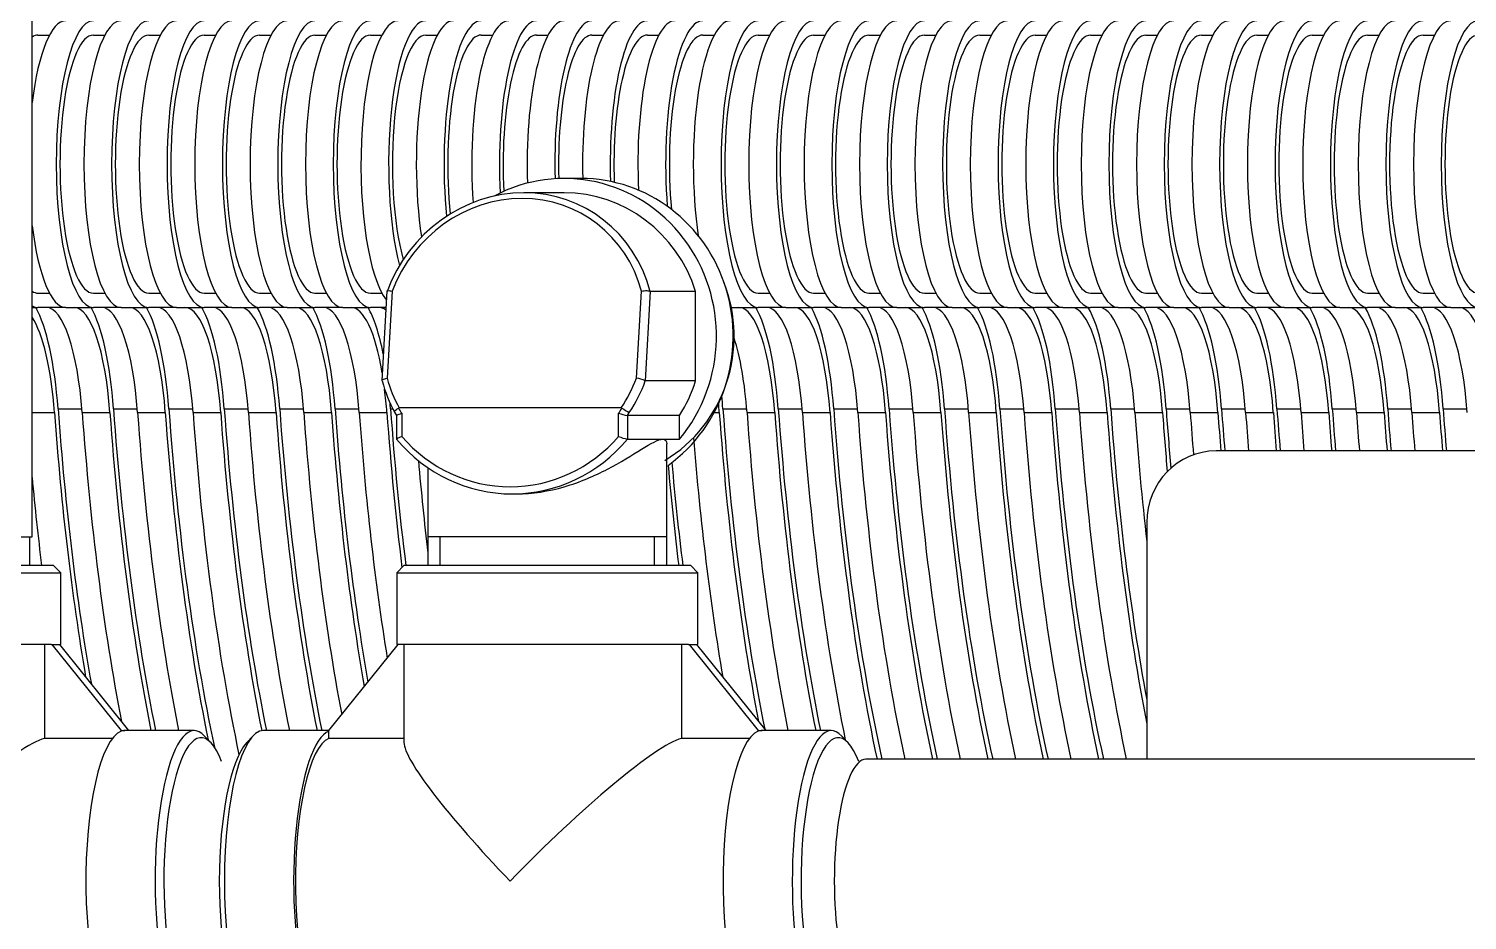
# Model space of a CAD drawing. Header units: millimetres. Extents: x 3795014 to 4300160, y 3869364 to 4016788.
# Drawn here: x 4226354.2 to 4226404.3, y 3922720.2 to 3922751.3 of the extents above; entities that cross this region are included whole.
import ezdxf

# ---------------------------------------------------------------- set-up
doc = ezdxf.new("R2010")
doc.units = ezdxf.units.MM
doc.layers.add('линия перехода', color=7, linetype='Continuous')
doc.layers.add('основная', color=7, linetype='Continuous', lineweight=50)

msp = doc.modelspace()

# ---------------------------------------------------------------- linework, layer by layer
at = {"layer": 'линия перехода', "color": 0, "linetype": 'Continuous', "lineweight": -3}
for p, q in [((4226366.864, 3922742.106), (4226366.692, 3922739.064)), ((4226375.384, 3922739.064), (4226375.557, 3922742.106)), ((4226375.864, 3922742.093), (4226375.687, 3922738.972)), ((4226354.311, 3922737.865), (4226355.091, 3922737.865)), ((4226355.216, 3922737.998), (4226356.047, 3922737.998)), ((4226356.057, 3922737.865), (4226357.023, 3922737.865)), ((4226357.148, 3922737.998), (4226357.979, 3922737.998)), ((4226357.989, 3922737.865), (4226358.955, 3922737.865)), ((4226359.079, 3922737.998), (4226359.91, 3922737.998)), ((4226359.92, 3922737.865), (4226360.886, 3922737.865)), ((4226361.011, 3922737.998), (4226361.842, 3922737.998)), ((4226361.852, 3922737.865), (4226362.818, 3922737.865)), ((4226362.943, 3922737.998), (4226363.774, 3922737.998)), ((4226363.784, 3922737.865), (4226364.75, 3922737.865)), ((4226364.874, 3922737.998), (4226365.705, 3922737.998)), ((4226365.715, 3922737.865), (4226366.681, 3922737.865)), ((4226366.806, 3922737.998), (4226366.888, 3922737.998)), ((4226367.198, 3922737.842), (4226367.198, 3922737.034)), ((4226374.761, 3922737.034), (4226374.761, 3922737.842)), ((4226375.068, 3922737.766), (4226375.068, 3922736.94)), ((4226378.088, 3922737.865), (4226378.271, 3922737.865)), ((4226378.396, 3922737.998), (4226379.227, 3922737.998)), ((4226379.237, 3922737.865), (4226380.203, 3922737.865)), ((4226380.328, 3922737.998), (4226381.159, 3922737.998)), ((4226381.169, 3922737.865), (4226382.135, 3922737.865)), ((4226382.259, 3922737.998), (4226383.09, 3922737.998)), ((4226383.1, 3922737.865), (4226384.066, 3922737.865)), ((4226384.191, 3922737.998), (4226385.022, 3922737.998)), ((4226385.032, 3922737.865), (4226385.998, 3922737.865)), ((4226386.123, 3922737.998), (4226386.954, 3922737.998)), ((4226386.964, 3922737.865), (4226387.93, 3922737.865)), ((4226388.054, 3922737.998), (4226388.885, 3922737.998)), ((4226388.895, 3922737.865), (4226389.861, 3922737.865)), ((4226389.986, 3922737.998), (4226390.817, 3922737.998)), ((4226390.827, 3922737.865), (4226391.793, 3922737.865)), ((4226391.918, 3922737.998), (4226392.749, 3922737.998)), ((4226392.759, 3922737.865), (4226393.725, 3922737.865)), ((4226393.85, 3922737.998), (4226394.68, 3922737.998)), ((4226394.69, 3922737.865), (4226395.656, 3922737.865)), ((4226395.781, 3922737.998), (4226396.612, 3922737.998)), ((4226396.622, 3922737.865), (4226397.588, 3922737.865)), ((4226397.713, 3922737.998), (4226398.544, 3922737.998)), ((4226398.554, 3922737.865), (4226399.52, 3922737.865)), ((4226399.645, 3922737.998), (4226400.475, 3922737.998)), ((4226400.485, 3922737.865), (4226401.451, 3922737.865)), ((4226401.576, 3922737.998), (4226402.407, 3922737.998)), ((4226402.417, 3922737.865), (4226403.383, 3922737.865)), ((4226403.508, 3922737.998), (4226404.339, 3922737.998))]:
    msp.add_line(p, q, dxfattribs=at)
for centre, major_axis, ratio, start_param, end_param in [((4226371.124, 3922740.585), (-2.435, -4.169), 0.93488, 2.396479, 4.886306), ((4226371.124, 3922740.585), (-2.435, -4.169), 0.93488, 5.538072, 5.779733), ((4226371.124, 3922740.585), (-2.435, -4.169), 0.93488, 1.503052, 1.744713), ((4226371.188, 3922740.531), (2.506, 4.414), 0.937175, 4.640471, 4.883878), ((4226370.98, 3922740.531), (0, -4.75), 0.965835, 5.26853, 5.314193), ((4226370.98, 3922740.531), (0, -4.75), 0.965835, 0.968993, 1.014656), ((4226371.044, 3922740.531), (0, -5), 0.965835, 0.984689, 1.009829), ((4226370.98, 3922740.531), (0, 5.25), 0.965835, 2.299843, 3.983342)]:
    msp.add_ellipse(centre, major_axis=major_axis, ratio=ratio, start_param=start_param, end_param=end_param, dxfattribs=at)
at = {"layer": 'основная', "color": 0, "linetype": 'Continuous', "lineweight": -3}
for p, q in [((4226354.311, 3922733.531), (4226354.311, 3922809.531)), ((4226354.515, 3922751.031), (4226354.916, 3922751.031)), ((4226356.447, 3922751.031), (4226356.848, 3922751.031)), ((4226358.378, 3922751.031), (4226358.779, 3922751.031)), ((4226360.31, 3922751.031), (4226360.711, 3922751.031)), ((4226362.242, 3922751.031), (4226362.643, 3922751.031)), ((4226364.173, 3922751.031), (4226364.574, 3922751.031)), ((4226366.105, 3922751.031), (4226366.506, 3922751.031)), ((4226368.037, 3922751.031), (4226368.438, 3922751.031)), ((4226369.968, 3922751.031), (4226370.369, 3922751.031)), ((4226371.9, 3922751.031), (4226372.301, 3922751.031)), ((4226373.832, 3922751.031), (4226374.233, 3922751.031)), ((4226375.763, 3922751.031), (4226376.164, 3922751.031)), ((4226377.695, 3922751.031), (4226378.096, 3922751.031)), ((4226379.627, 3922751.031), (4226380.028, 3922751.031)), ((4226381.558, 3922751.031), (4226381.959, 3922751.031)), ((4226383.49, 3922751.031), (4226383.891, 3922751.031)), ((4226385.422, 3922751.031), (4226385.823, 3922751.031)), ((4226387.353, 3922751.031), (4226387.754, 3922751.031)), ((4226389.285, 3922751.031), (4226389.686, 3922751.031)), ((4226391.217, 3922751.031), (4226391.618, 3922751.031)), ((4226393.148, 3922751.031), (4226393.549, 3922751.031)), ((4226395.08, 3922751.031), (4226395.481, 3922751.031)), ((4226397.012, 3922751.031), (4226397.413, 3922751.031)), ((4226398.943, 3922751.031), (4226399.345, 3922751.031)), ((4226400.875, 3922751.031), (4226401.276, 3922751.031)), ((4226402.807, 3922751.031), (4226403.208, 3922751.031)), ((4226373.442, 3922746.031), (4226372.859, 3922746.031)), ((4226372.859, 3922745.531), (4226371.457, 3922745.531)), ((4226366.68, 3922742.103), (4226366.504, 3922738.988)), ((4226375.859, 3922742.094), (4226375.864, 3922742.093)), ((4226377.446, 3922742.093), (4226375.864, 3922742.093)), ((4226377.446, 3922738.97), (4226377.446, 3922742.093)), ((4226354.515, 3922742.031), (4226354.916, 3922742.031)), ((4226356.447, 3922742.031), (4226356.848, 3922742.031)), ((4226358.378, 3922742.031), (4226358.779, 3922742.031)), ((4226360.31, 3922742.031), (4226360.711, 3922742.031)), ((4226362.242, 3922742.031), (4226362.643, 3922742.031)), ((4226364.173, 3922742.031), (4226364.574, 3922742.031)), ((4226366.105, 3922742.031), (4226366.506, 3922742.031)), ((4226379.627, 3922742.031), (4226380.028, 3922742.031)), ((4226381.558, 3922742.031), (4226381.959, 3922742.031)), ((4226383.49, 3922742.031), (4226383.891, 3922742.031)), ((4226385.422, 3922742.031), (4226385.823, 3922742.031)), ((4226387.353, 3922742.031), (4226387.754, 3922742.031)), ((4226389.285, 3922742.031), (4226389.686, 3922742.031)), ((4226391.217, 3922742.031), (4226391.618, 3922742.031)), ((4226393.148, 3922742.031), (4226393.549, 3922742.031)), ((4226395.08, 3922742.031), (4226395.481, 3922742.031)), ((4226397.012, 3922742.031), (4226397.413, 3922742.031)), ((4226398.943, 3922742.031), (4226399.345, 3922742.031)), ((4226400.875, 3922742.031), (4226401.276, 3922742.031)), ((4226402.807, 3922742.031), (4226403.208, 3922742.031)), ((4226354.311, 3922741.531), (4226354.515, 3922741.531)), ((4226355.481, 3922741.531), (4226354.515, 3922741.531)), ((4226355.481, 3922741.531), (4226356.447, 3922741.531)), ((4226357.413, 3922741.531), (4226356.447, 3922741.531)), ((4226357.413, 3922741.531), (4226358.378, 3922741.531)), ((4226359.344, 3922741.531), (4226358.378, 3922741.531)), ((4226359.344, 3922741.531), (4226360.31, 3922741.531)), ((4226361.276, 3922741.531), (4226360.31, 3922741.531)), ((4226361.276, 3922741.531), (4226362.242, 3922741.531)), ((4226363.208, 3922741.531), (4226362.242, 3922741.531)), ((4226363.208, 3922741.531), (4226364.173, 3922741.531)), ((4226365.139, 3922741.531), (4226364.173, 3922741.531)), ((4226365.139, 3922741.531), (4226366.105, 3922741.531)), ((4226366.648, 3922741.531), (4226366.105, 3922741.531)), ((4226378.692, 3922741.531), (4226379.627, 3922741.531)), ((4226380.593, 3922741.531), (4226379.627, 3922741.531)), ((4226380.593, 3922741.531), (4226381.558, 3922741.531)), ((4226382.524, 3922741.531), (4226381.558, 3922741.531)), ((4226382.524, 3922741.531), (4226383.49, 3922741.531)), ((4226384.456, 3922741.531), (4226383.49, 3922741.531)), ((4226384.456, 3922741.531), (4226385.422, 3922741.531)), ((4226386.388, 3922741.531), (4226385.422, 3922741.531)), ((4226386.388, 3922741.531), (4226387.353, 3922741.531)), ((4226388.319, 3922741.531), (4226387.353, 3922741.531)), ((4226388.319, 3922741.531), (4226389.285, 3922741.531)), ((4226390.251, 3922741.531), (4226389.285, 3922741.531)), ((4226390.251, 3922741.531), (4226391.217, 3922741.531)), ((4226392.183, 3922741.531), (4226391.217, 3922741.531)), ((4226392.183, 3922741.531), (4226393.148, 3922741.531)), ((4226394.114, 3922741.531), (4226393.148, 3922741.531)), ((4226394.114, 3922741.531), (4226395.08, 3922741.531)), ((4226396.046, 3922741.531), (4226395.08, 3922741.531)), ((4226396.046, 3922741.531), (4226397.012, 3922741.531)), ((4226397.978, 3922741.531), (4226397.012, 3922741.531)), ((4226397.978, 3922741.531), (4226398.943, 3922741.531)), ((4226399.909, 3922741.531), (4226398.943, 3922741.531)), ((4226399.909, 3922741.531), (4226400.875, 3922741.531)), ((4226401.841, 3922741.531), (4226400.875, 3922741.531)), ((4226401.841, 3922741.531), (4226402.807, 3922741.531)), ((4226403.773, 3922741.531), (4226402.807, 3922741.531)), ((4226403.773, 3922741.531), (4226404.738, 3922741.531)), ((4226366.516, 3922738.97), (4226366.512, 3922738.972)), ((4226375.687, 3922738.972), (4226375.691, 3922738.97)), ((4226377.446, 3922738.97), (4226375.691, 3922738.97)), ((4226366.944, 3922737.879), (4226367.014, 3922737.768)), ((4226367.013, 3922737.769), (4226367.013, 3922736.944)), ((4226374.848, 3922738.031), (4226367.111, 3922738.031)), ((4226376.882, 3922737.766), (4226375.068, 3922737.766)), ((4226376.882, 3922736.94), (4226376.882, 3922737.766)), ((4226375.068, 3922736.94), (4226376.299, 3922736.94)), ((4226376.299, 3922736.94), (4226376.882, 3922736.94)), ((4226376.441, 3922733.531), (4226376.441, 3922736.774)), ((4226405.249, 3922736.531), (4226395.591, 3922736.531)), ((4226368.11, 3922735.947), (4226368.11, 3922733.531)), ((4226371.044, 3922735.031), (4226371.199, 3922735.031)), ((4226393.176, 3922734.031), (4226393.176, 3922725.781)), ((4226345.811, 3922733.531), (4226354.311, 3922733.531)), ((4226354.227, 3922732.531), (4226354.227, 3922733.531)), ((4226368.11, 3922733.531), (4226368.11, 3922732.531)), ((4226376.441, 3922733.531), (4226368.11, 3922733.531)), ((4226368.538, 3922732.531), (4226368.538, 3922733.531)), ((4226376.013, 3922732.531), (4226376.013, 3922733.531)), ((4226376.441, 3922732.531), (4226376.441, 3922733.531)), ((4226344.811, 3922732.281), (4226355.311, 3922732.281)), ((4226355.061, 3922732.531), (4226345.061, 3922732.531)), ((4226355.311, 3922732.281), (4226355.061, 3922732.531)), ((4226355.311, 3922729.781), (4226355.311, 3922732.281)), ((4226367.275, 3922732.531), (4226367.025, 3922732.281)), ((4226367.025, 3922732.281), (4226377.525, 3922732.281)), ((4226367.025, 3922732.281), (4226367.025, 3922729.781)), ((4226377.275, 3922732.531), (4226367.275, 3922732.531)), ((4226377.525, 3922732.281), (4226377.275, 3922732.531)), ((4226377.525, 3922729.781), (4226377.525, 3922732.281)), ((4226354.979, 3922729.781), (4226344.811, 3922729.781)), ((4226354.737, 3922729.781), (4226354.737, 3922726.506)), ((4226354.979, 3922729.781), (4226355.002, 3922729.781)), ((4226355.002, 3922729.781), (4226355.132, 3922729.781)), ((4226355.002, 3922729.781), (4226357.417, 3922726.781)), ((4226355.132, 3922729.781), (4226355.261, 3922729.781)), ((4226355.261, 3922729.781), (4226355.311, 3922729.781)), ((4226355.261, 3922729.781), (4226357.676, 3922726.781)), ((4226364.661, 3922726.781), (4226367.075, 3922729.781)), ((4226377.193, 3922729.781), (4226367.025, 3922729.781)), ((4226367.275, 3922729.781), (4226367.275, 3922726.361)), ((4226376.951, 3922729.781), (4226376.951, 3922726.506)), ((4226377.193, 3922729.781), (4226377.216, 3922729.781)), ((4226377.216, 3922729.781), (4226377.346, 3922729.781)), ((4226377.216, 3922729.781), (4226379.631, 3922726.781)), ((4226377.346, 3922729.781), (4226377.476, 3922729.781)), ((4226377.476, 3922729.781), (4226377.525, 3922729.781)), ((4226377.476, 3922729.781), (4226379.89, 3922726.781)), ((4226357.417, 3922726.781), (4226357.546, 3922726.781)), ((4226357.417, 3922726.781), (4226357.417, 3922726.758)), ((4226359.961, 3922726.781), (4226357.546, 3922726.781)), ((4226360.55, 3922726.348), (4226360.326, 3922726.589)), ((4226362.011, 3922726.589), (4226361.786, 3922726.348)), ((4226364.661, 3922726.781), (4226362.376, 3922726.781)), ((4226364.661, 3922726.758), (4226364.661, 3922726.781)), ((4226364.661, 3922726.506), (4226364.661, 3922726.758)), ((4226379.631, 3922726.781), (4226379.761, 3922726.781)), ((4226379.631, 3922726.781), (4226379.631, 3922726.758)), ((4226382.175, 3922726.781), (4226379.761, 3922726.781)), ((4226382.764, 3922726.348), (4226382.54, 3922726.589)), ((4226357.112, 3922726.506), (4226354.737, 3922726.506)), ((4226367.275, 3922726.506), (4226364.661, 3922726.506)), ((4226379.326, 3922726.506), (4226376.951, 3922726.506)), ((4226468.376, 3922725.781), (4226383.383, 3922725.781))]:
    msp.add_line(p, q, dxfattribs=at)
for centre, radius, start, end in [((4226375.278, 3922738.173), 0.897, 62.8999, 83.2047), ((4226367.11, 3922737.982), 0.0494, 88.223, 122.2208), ((4226375.338, 3922739.501), 1.756, 250.8187, 261.133), ((4226374.849, 3922737.98), 0.051, 58.3374, 91.2189), ((4226376.252, 3922740.055), 2.454, 235.8793, 242.8708), ((4226375.352, 3922738.411), 1.498, 246.776, 259.0536)]:
    msp.add_arc(centre, radius, start, end, dxfattribs=at)
for centre, major_axis, ratio, start_param, end_param in [((4226355.481, 3922746.531), (0, -5), 0.259156, 3.141593, 4.26756), ((4226356.447, 3922746.531), (0, -5), 0.259156, 3.141593, 6.283185), ((4226357.413, 3922746.531), (0, -5), 0.259156, 3.141593, 6.283185), ((4226358.378, 3922746.531), (0, -5), 0.259156, 3.141593, 6.283185), ((4226359.344, 3922746.531), (0, -5), 0.259156, 3.141593, 6.283185), ((4226360.31, 3922746.531), (0, -5), 0.259156, 3.141593, 6.283185), ((4226361.276, 3922746.531), (0, -5), 0.259156, 3.141593, 6.283185), ((4226362.242, 3922746.531), (0, -5), 0.259156, 3.141593, 6.283185), ((4226363.208, 3922746.531), (0, -5), 0.259156, 3.141593, 6.283185), ((4226364.173, 3922746.531), (0, -5), 0.259156, 3.141593, 6.283185), ((4226365.139, 3922746.531), (0, -5), 0.259156, 3.141593, 6.283185), ((4226366.105, 3922746.531), (0, -5), 0.259156, 3.141593, 6.283185), ((4226367.071, 3922746.531), (0, -5), 0.259156, 3.141593, 5.962278), ((4226368.037, 3922746.531), (0, -5), 0.259156, 3.141593, 5.497164), ((4226369.003, 3922746.531), (0, -5), 0.259156, 3.141593, 5.245538), ((4226369.968, 3922746.531), (0, -5), 0.259156, 3.141593, 5.085128), ((4226370.934, 3922746.531), (0, -5), 0.259156, 3.141593, 4.983897), ((4226371.9, 3922746.531), (0, -5), 0.259156, 3.141593, 4.915172), ((4226372.866, 3922746.531), (0, -5), 0.259156, 3.141593, 4.845035), ((4226373.832, 3922746.531), (0, -5), 0.259156, 3.141593, 4.814512), ((4226374.798, 3922746.531), (0, -5), 0.259156, 3.141593, 4.812644), ((4226375.763, 3922746.531), (0, -5), 0.259156, 3.141593, 4.833791), ((4226376.729, 3922746.531), (0, -5), 0.259156, 3.141593, 4.895494), ((4226377.695, 3922746.531), (0, -5), 0.259156, 3.141593, 5.011174), ((4226378.661, 3922746.531), (0, -5), 0.259156, 3.141593, 5.235789), ((4226379.627, 3922746.531), (0, -5), 0.259156, 3.141593, 6.283185), ((4226380.593, 3922746.531), (0, -5), 0.259156, 3.141593, 6.283185), ((4226381.558, 3922746.531), (0, -5), 0.259156, 3.141593, 6.283185), ((4226382.524, 3922746.531), (0, -5), 0.259156, 3.141593, 6.283185), ((4226383.49, 3922746.531), (0, -5), 0.259156, 3.141593, 6.283185), ((4226384.456, 3922746.531), (0, -5), 0.259156, 3.141593, 6.283185), ((4226385.422, 3922746.531), (0, -5), 0.259156, 3.141593, 6.283185), ((4226386.388, 3922746.531), (0, -5), 0.259156, 3.141593, 6.283185), ((4226387.353, 3922746.531), (0, -5), 0.259156, 3.141593, 6.283185), ((4226388.319, 3922746.531), (0, -5), 0.259156, 3.141593, 6.283185), ((4226389.285, 3922746.531), (0, -5), 0.259156, 3.141593, 6.283185), ((4226390.251, 3922746.531), (0, -5), 0.259156, 3.141593, 6.283185), ((4226391.217, 3922746.531), (0, -5), 0.259156, 3.141593, 6.283185), ((4226392.183, 3922746.531), (0, -5), 0.259156, 3.141593, 6.283185), ((4226393.148, 3922746.531), (0, -5), 0.259156, 3.141593, 6.283185), ((4226394.114, 3922746.531), (0, -5), 0.259156, 3.141593, 6.283185), ((4226395.08, 3922746.531), (0, -5), 0.259156, 3.141593, 6.283185), ((4226396.046, 3922746.531), (0, -5), 0.259156, 3.141593, 6.283185), ((4226397.012, 3922746.531), (0, -5), 0.259156, 3.141593, 6.283185), ((4226397.978, 3922746.531), (0, -5), 0.259156, 3.141593, 6.283185), ((4226398.943, 3922746.531), (0, -5), 0.259156, 3.141593, 6.283185), ((4226399.909, 3922746.531), (0, -5), 0.259156, 3.141593, 6.283185), ((4226400.875, 3922746.531), (0, -5), 0.259156, 3.141593, 6.283185), ((4226401.841, 3922746.531), (0, -5), 0.259156, 3.141593, 6.283185), ((4226402.807, 3922746.531), (0, -5), 0.259156, 3.141593, 6.283185), ((4226403.773, 3922746.531), (0, -5), 0.259156, 3.141593, 6.283185), ((4226404.738, 3922746.531), (0, -5), 0.259156, 3.141593, 6.283185), ((4226354.515, 3922746.531), (0, 4.5), 0.259156, 0, 0.175697), ((4226356.447, 3922746.531), (0, 4.5), 0.259156, 0, 3.141593), ((4226358.378, 3922746.531), (0, 4.5), 0.259156, 0, 3.141593), ((4226360.31, 3922746.531), (0, 4.5), 0.259156, 0, 3.141593), ((4226362.242, 3922746.531), (0, 4.5), 0.259156, 0, 3.141593), ((4226364.173, 3922746.531), (0, 4.5), 0.259156, 0, 3.141593), ((4226366.105, 3922746.531), (0, 4.5), 0.259156, 0, 3.141593), ((4226368.037, 3922746.531), (0, 4.5), 0.259156, 0, 2.402523), ((4226369.968, 3922746.531), (0, 4.5), 0.259156, 0, 1.967244), ((4226371.9, 3922746.531), (0, 4.5), 0.259156, 0, 1.782906), ((4226373.832, 3922746.531), (0, 4.5), 0.259156, 0, 1.682889), ((4226375.763, 3922746.531), (0, 4.5), 0.259156, 0, 1.71225), ((4226377.695, 3922746.531), (0, 4.5), 0.259156, 0, 1.92959), ((4226379.627, 3922746.531), (0, 4.5), 0.259156, 0, 3.141593), ((4226381.558, 3922746.531), (0, 4.5), 0.259156, 0, 3.141593), ((4226383.49, 3922746.531), (0, 4.5), 0.259156, 0, 3.141593), ((4226385.422, 3922746.531), (0, 4.5), 0.259156, 0, 3.141593), ((4226387.353, 3922746.531), (0, 4.5), 0.259156, 0, 3.141593), ((4226389.285, 3922746.531), (0, 4.5), 0.259156, 0, 3.141593), ((4226391.217, 3922746.531), (0, 4.5), 0.259156, 0, 3.141593), ((4226393.148, 3922746.531), (0, 4.5), 0.259156, 0, 3.141593), ((4226395.08, 3922746.531), (0, 4.5), 0.259156, 0, 3.141593), ((4226397.012, 3922746.531), (0, 4.5), 0.259156, 0, 3.141593), ((4226398.943, 3922746.531), (0, 4.5), 0.259156, 0, 3.141593), ((4226400.875, 3922746.531), (0, 4.5), 0.259156, 0, 3.141593), ((4226402.807, 3922746.531), (0, 4.5), 0.259156, 0, 3.141593), ((4226404.738, 3922746.531), (0, 4.5), 0.259156, 0, 3.141593), ((4226372.859, 3922740.531), (0, -5.5), 0.965835, 0.859266, 3.619525), ((4226373.442, 3922740.531), (0, -5.5), 0.965835, 0.610482, 3.141593), ((4226371.188, 3922740.531), (-2.506, -4.414), 0.937175, 2.377763, 4.88352), ((4226372.859, 3922740.531), (0, -5), 0.965835, 1.888357, 3.141593), ((4226355.481, 3922746.531), (0, -5), 0.259156, 5.157218, 6.283185), ((4226354.515, 3922746.531), (0, 4.5), 0.259156, 2.965896, 3.141593), ((4226373.96, 3922740.531), (0, -5), 0.965835, 0.522168, 1.957126), ((4226354.515, 3922746.531), (0, -5), 0.259156, 6.125214, 6.283185), ((4226353.842, 3922736.531), (0, -5), 0.259156, 1.840729, 2.771352), ((4226353.842, 3922736.531), (0, 5.5), 0.259156, 4.982322, 5.853486), ((4226354.808, 3922736.531), (0, -5), 0.259156, 1.840729, 3.141593), ((4226355.774, 3922736.531), (0, -5), 0.259156, 1.840729, 3.141593), ((4226355.774, 3922736.531), (0, 5.5), 0.259156, 4.982322, 5.853486), ((4226356.74, 3922736.531), (0, -5), 0.259156, 1.840729, 3.141593), ((4226357.706, 3922736.531), (0, -5), 0.259156, 1.840729, 3.141593), ((4226357.706, 3922736.531), (0, 5.5), 0.259156, 4.982322, 5.853486), ((4226358.672, 3922736.531), (0, -5), 0.259156, 1.840729, 3.141593), ((4226359.637, 3922736.531), (0, -5), 0.259156, 1.840729, 3.141593), ((4226359.637, 3922736.531), (0, 5.5), 0.259156, 4.982322, 5.853486), ((4226360.603, 3922736.531), (0, -5), 0.259156, 1.840729, 3.141593), ((4226361.569, 3922736.531), (0, -5), 0.259156, 1.840729, 3.141593), ((4226361.569, 3922736.531), (0, 5.5), 0.259156, 4.982322, 5.853486), ((4226362.535, 3922736.531), (0, -5), 0.259156, 1.840729, 3.141593), ((4226363.501, 3922736.531), (0, -5), 0.259156, 1.840729, 3.141593), ((4226363.501, 3922736.531), (0, 5.5), 0.259156, 4.982322, 5.853486), ((4226364.467, 3922736.531), (0, -5), 0.259156, 1.840729, 3.141593), ((4226365.432, 3922736.531), (0, -5), 0.259156, 2.147238, 3.141593), ((4226365.432, 3922736.531), (0, 5.5), 0.259156, -0.908161, -0.4297), ((4226366.398, 3922736.531), (0, -5), 0.259156, 2.951823, 3.141593), ((4226378.954, 3922736.531), (0, -5), 0.259156, 1.840729, 3.141593), ((4226378.954, 3922736.531), (0, 5.5), 0.259156, 4.982322, 5.853486), ((4226379.92, 3922736.531), (0, -5), 0.259156, 1.840729, 3.141593), ((4226380.886, 3922736.531), (0, -5), 0.259156, 1.840729, 3.141593), ((4226380.886, 3922736.531), (0, 5.5), 0.259156, 4.982322, 5.853486), ((4226381.852, 3922736.531), (0, -5), 0.259156, 1.840729, 3.141593), ((4226382.817, 3922736.531), (0, -5), 0.259156, 1.840729, 3.141593), ((4226382.817, 3922736.531), (0, 5.5), 0.259156, 4.982322, 5.853486), ((4226383.783, 3922736.531), (0, -5), 0.259156, 1.840729, 3.141593), ((4226384.749, 3922736.531), (0, -5), 0.259156, 1.840729, 3.141593), ((4226384.749, 3922736.531), (0, 5.5), 0.259156, 4.982322, 5.853486), ((4226385.715, 3922736.531), (0, -5), 0.259156, 1.840729, 3.141593), ((4226386.681, 3922736.531), (0, -5), 0.259156, 1.840729, 3.141593), ((4226386.681, 3922736.531), (0, 5.5), 0.259156, 4.982322, 5.853486), ((4226387.647, 3922736.531), (0, -5), 0.259156, 1.840729, 3.141593), ((4226388.612, 3922736.531), (0, -5), 0.259156, 1.840729, 3.141593), ((4226388.612, 3922736.531), (0, 5.5), 0.259156, 4.982322, 5.853486), ((4226389.578, 3922736.531), (0, -5), 0.259156, 1.840729, 3.141593), ((4226390.544, 3922736.531), (0, -5), 0.259156, 1.840729, 3.141593), ((4226390.544, 3922736.531), (0, 5.5), 0.259156, 4.982322, 5.853486), ((4226391.51, 3922736.531), (0, -5), 0.259156, 1.840729, 3.141593), ((4226392.476, 3922736.531), (0, -5), 0.259156, 1.840729, 3.141593), ((4226392.476, 3922736.531), (0, 5.5), 0.259156, 4.982322, 5.853486), ((4226393.442, 3922736.531), (0, -5), 0.259156, 1.840729, 3.141593), ((4226394.407, 3922736.531), (0, -5), 0.259156, 1.840729, 3.141593), ((4226394.407, 3922736.531), (0, 5.5), 0.259156, 4.982322, 5.853486), ((4226395.373, 3922736.531), (0, -5), 0.259156, 1.840729, 3.141593), ((4226396.339, 3922736.531), (0, -5), 0.259156, 1.840729, 3.141593), ((4226396.339, 3922736.531), (0, 5.5), 0.259156, 4.982322, 5.853486), ((4226397.305, 3922736.531), (0, -5), 0.259156, 1.840729, 3.141593), ((4226398.271, 3922736.531), (0, -5), 0.259156, 1.840729, 3.141593), ((4226398.271, 3922736.531), (0, 5.5), 0.259156, 4.982322, 5.853486), ((4226399.237, 3922736.531), (0, -5), 0.259156, 1.840729, 3.141593), ((4226400.202, 3922736.531), (0, -5), 0.259156, 1.840729, 3.141593), ((4226400.202, 3922736.531), (0, 5.5), 0.259156, 4.982322, 5.853486), ((4226401.168, 3922736.531), (0, -5), 0.259156, 1.840729, 3.141593), ((4226402.134, 3922736.531), (0, -5), 0.259156, 1.840729, 3.141593), ((4226402.134, 3922736.531), (0, 5.5), 0.259156, 4.982322, 5.853486), ((4226403.1, 3922736.531), (0, -5), 0.259156, 1.840729, 3.141593), ((4226404.066, 3922736.531), (0, -5), 0.259156, 1.840729, 3.141593), ((4226377.988, 3922736.531), (0, -5), 0.259156, 1.840729, 2.475743), ((4226371.188, 3922740.531), (-2.506, -4.414), 0.937175, 5.518998, 5.762405), ((4226365.432, 3922736.531), (0, -5), 0.259156, -4.442456, -4.268578), ((4226372.859, 3922740.531), (0, -5), 0.965835, 0.984689, 1.253236), ((4226365.432, 3922736.531), (0, 5.5), 0.259156, -1.300864, -1.262807), ((4226377.022, 3922736.531), (0, -5), 0.259156, -4.442456, -4.367928), ((4226377.022, 3922736.531), (0, 5.5), 0.259156, -1.300864, -1.211789), ((4226363.209, 3922746.531), (0, -32.5), 0.259156, -1.300864, -0.987987), ((4226363.209, 3922746.531), (0, -32), 0.259156, -1.300864, -0.968282), ((4226364.175, 3922746.531), (0, -32.5), 0.259156, -1.300864, -0.9297), ((4226365.14, 3922746.531), (0, -32.5), 0.259156, -1.300864, -0.917645), ((4226365.14, 3922746.531), (0, -32), 0.259156, -1.300864, -0.905633), ((4226366.106, 3922746.531), (0, -32.5), 0.259156, -1.300864, -0.917645), ((4226367.072, 3922746.531), (0, -32.5), 0.259156, -1.300864, -0.90504), ((4226367.072, 3922746.531), (0, -32), 0.259156, -1.300864, -0.882174), ((4226368.038, 3922746.531), (0, -32.5), 0.259156, -1.300864, -0.884553), ((4226369.004, 3922746.531), (0, -32.5), 0.259156, -1.300864, -0.917448), ((4226369.004, 3922746.531), (0, -32), 0.259156, -1.300864, -0.905633), ((4226369.97, 3922746.531), (0, -32.5), 0.259156, -1.300864, -0.917645), ((4226370.935, 3922746.531), (0, -32.5), 0.259156, -1.300864, -0.917645), ((4226370.935, 3922746.531), (0, -32), 0.259156, -1.300864, -0.905633), ((4226371.901, 3922746.531), (0, -32.5), 0.259156, -1.300864, -0.938874), ((4226372.867, 3922746.531), (0, -32.5), 0.259156, -1.300864, -0.975688), ((4226372.867, 3922746.531), (0, -32), 0.259156, -1.300864, -0.971131), ((4226373.833, 3922746.531), (0, -32.5), 0.259156, -1.300864, -1.012111), ((4226374.799, 3922746.531), (0, -32.5), 0.259156, -1.300864, -1.123094), ((4226374.799, 3922746.531), (0, -32), 0.259156, -1.300864, -1.11798), ((4226386.389, 3922746.531), (0, -32.5), 0.259156, -1.300864, -0.9297), ((4226386.389, 3922746.531), (0, -32), 0.259156, -1.300864, -0.907377), ((4226387.355, 3922746.531), (0, -32.5), 0.259156, -1.300864, -0.917645), ((4226388.321, 3922746.531), (0, -32.5), 0.259156, -1.300864, -0.917645), ((4226388.321, 3922746.531), (0, -32), 0.259156, -1.300864, -0.905633), ((4226389.286, 3922746.531), (0, -32.5), 0.259156, -1.300864, -0.90504), ((4226390.252, 3922746.531), (0, -32.5), 0.259156, -1.300864, -0.878299), ((4226390.252, 3922746.531), (0, -32), 0.259156, -1.300864, -0.865266), ((4226391.218, 3922746.531), (0, -32.5), 0.259156, -1.300864, -0.878299), ((4226392.184, 3922746.531), (0, -32.5), 0.259156, -1.300864, -0.878299), ((4226392.184, 3922746.531), (0, -32), 0.259156, -1.300864, -0.865266), ((4226393.15, 3922746.531), (0, -32.5), 0.259156, -1.300864, -0.878299), ((4226394.116, 3922746.531), (0, -32.5), 0.259156, -1.300864, -0.878299), ((4226394.116, 3922746.531), (0, -32), 0.259156, -1.300864, -0.865266), ((4226395.081, 3922746.531), (0, -32.5), 0.259156, -1.300864, -0.878299), ((4226396.047, 3922746.531), (0, -32.5), 0.259156, -1.300864, -0.878299), ((4226396.047, 3922746.531), (0, -32), 0.259156, -1.300864, -0.865266), ((4226397.013, 3922746.531), (0, -32.5), 0.259156, -1.300864, -0.878299), ((4226397.979, 3922746.531), (0, -32.5), 0.259156, -1.300864, -0.878299), ((4226397.979, 3922746.531), (0, -32), 0.259156, -1.300864, -0.865266), ((4226398.945, 3922746.531), (0, -32.5), 0.259156, -1.300864, -0.878299), ((4226399.911, 3922746.531), (0, -32.5), 0.259156, -1.300864, -0.926506), ((4226399.911, 3922746.531), (0, -32), 0.259156, -1.300864, -0.947603), ((4226400.876, 3922746.531), (0, -32.5), 0.259156, -1.300864, -1.153525), ((4226401.842, 3922746.531), (0, -32.5), 0.259156, -1.300864, -1.234516), ((4226401.842, 3922746.531), (0, -32), 0.259156, -1.300864, -1.23305), ((4226402.808, 3922746.531), (0, -32.5), 0.259156, -1.300864, -1.253629), ((4226403.774, 3922746.531), (0, -32.5), 0.259156, -1.300864, -1.25803), ((4226403.774, 3922746.531), (0, -32), 0.259156, -1.300864, -1.252973), ((4226404.74, 3922746.531), (0, -32.5), 0.259156, -1.300864, -1.25803), ((4226405.706, 3922746.531), (0, -32.5), 0.259156, -1.300864, -1.25803), ((4226405.706, 3922746.531), (0, -32), 0.259156, -1.300864, -1.252973), ((4226406.671, 3922746.531), (0, -32.5), 0.259156, -1.300864, -1.25803), ((4226407.637, 3922746.531), (0, -32.5), 0.259156, -1.300864, -1.25803), ((4226407.637, 3922746.531), (0, -32), 0.259156, -1.300864, -1.252973), ((4226408.603, 3922746.531), (0, -32.5), 0.259156, -1.300864, -1.25803), ((4226409.569, 3922746.531), (0, -32.5), 0.259156, -1.300864, -1.25803), ((4226409.569, 3922746.531), (0, -32), 0.259156, -1.300864, -1.252973), ((4226410.535, 3922746.531), (0, -32.5), 0.259156, -1.300864, -1.25803), ((4226411.501, 3922746.531), (0, -32.5), 0.259156, -1.300864, -1.25803), ((4226411.501, 3922746.531), (0, -32), 0.259156, -1.300864, -1.252973), ((4226371.044, 3922740.531), (0, 5.5), 0.965835, 2.282326, 4.000859), ((4226385.423, 3922746.531), (0, -32.5), 0.259156, -1.272904, -0.987987), ((4226375.765, 3922746.531), (0, -32.5), 0.259156, -1.24706, -1.140481), ((4226384.457, 3922746.531), (0, -32), 0.259156, -1.239437, -1.11798), ((4226395.591, 3922734.031), (0, 2.5), 0.965835, 0, 1.570796), ((4226362.243, 3922746.531), (0, -32.5), 0.259156, -1.22772, -1.125451), ((4226384.457, 3922746.531), (0, -32.5), 0.259156, -1.241605, -1.125451), ((4226359.961, 3922721.531), (0, -5.25), 0.259156, 2.869941, 6.283185), ((4226382.175, 3922721.531), (0, -5.25), 0.259156, 2.869941, 6.283185), ((4226357.546, 3922721.531), (0, 5.25), 0.259156, 0.095383, 3.141593), ((4226357.546, 3922721.531), (0, 5.25), 0.259156, 0, 0.095383), ((4226360.202, 3922721.531), (0, -5), 0.259156, 2.555485, 6.283185), ((4226362.376, 3922721.531), (0, -5.25), 0.259156, 3.141593, 6.283185), ((4226364.79, 3922721.531), (0, 5.25), 0.259156, 0.095383, 3.451437), ((4226379.761, 3922721.531), (0, 5.25), 0.259156, 0.095383, 3.141593), ((4226379.761, 3922721.531), (0, 5.25), 0.259156, 0, 0.095383), ((4226382.417, 3922721.531), (0, -5), 0.259156, 2.555485, 6.283185), ((4226350.061, 3922721.531), (4.957, 4.957), 0.13183, 0.231242, 1.701871), ((4226362.134, 3922721.531), (0, -5), 0.259156, 3.413245, 6.011533), ((4226364.79, 3922721.531), (0, 5), 0.259156, 0.100167, 3.141593), ((4226372.275, 3922721.531), (4.957, -4.957), 0.13183, 3.272667, 4.581315), ((4226372.275, 3922721.531), (4.957, 4.957), 0.13183, 0.231242, 1.701871), ((4226383.383, 3922721.531), (0, 4.25), 0.259156, 0, 3.141593)]:
    msp.add_ellipse(centre, major_axis=major_axis, ratio=ratio, start_param=start_param, end_param=end_param, dxfattribs=at)
for points, knots in [([(4226366.68, 3922742.104), (4226366.681, 3922742.111), (4226366.694, 3922742.116), (4226366.751, 3922742.12), (4226366.805, 3922742.115), (4226366.864, 3922742.106)], [0.1327748, 0.1327748, 0.1327748, 0.1327748, 0.5, 0.5, 1, 1, 1, 1]), ([(4226375.557, 3922742.106), (4226375.617, 3922742.115), (4226375.684, 3922742.12), (4226375.795, 3922742.116), (4226375.839, 3922742.107), (4226375.859, 3922742.094)], [0, 0, 0, 0, 0.5, 0.5, 1, 1, 1, 1]), ([(4226366.512, 3922738.972), (4226366.495, 3922738.986), (4226366.505, 3922739.004), (4226366.572, 3922739.038), (4226366.629, 3922739.054), (4226366.692, 3922739.064)], [0, 0, 0, 0, 0.5, 0.5, 1, 1, 1, 1]), ([(4226366.944, 3922737.879), (4226366.938, 3922737.888), (4226366.944, 3922737.904), (4226366.985, 3922737.952), (4226367.029, 3922737.989), (4226367.083, 3922738.024)], [0.1430154, 0.1430154, 0.1430154, 0.1430154, 0.5, 0.5, 1, 1, 1, 1]), ([(4226367.013, 3922737.768), (4226367.011, 3922737.771), (4226367.023, 3922737.778), (4226367.081, 3922737.803), (4226367.136, 3922737.823), (4226367.198, 3922737.842)], [0.1374104, 0.1374104, 0.1374104, 0.1374104, 0.5, 0.5, 1, 1, 1, 1]), ([(4226367.013, 3922736.943), (4226367.013, 3922736.948), (4226367.026, 3922736.956), (4226367.082, 3922736.986), (4226367.137, 3922737.01), (4226367.198, 3922737.034)], [0.1617539, 0.1617539, 0.1617539, 0.1617539, 0.5, 0.5, 1, 1, 1, 1]), ([(4226371.195, 3922735.031), (4226371.749, 3922735.031), (4226372.325, 3922735.124), (4226373.411, 3922735.439), (4226373.92, 3922735.659), (4226374.828, 3922736.131), (4226375.221, 3922736.381), (4226375.886, 3922736.791), (4226376.148, 3922736.94), (4226376.299, 3922736.94)], [0.5006524, 0.5006524, 0.5006524, 0.5006524, 0.625, 0.625, 0.75, 0.75, 0.875, 0.875, 1, 1, 1, 1])]:
    msp.add_open_spline(points, degree=3, knots=knots, dxfattribs=at)
msp.add_open_spline([(4226376.299, 3922736.94), (4226376.396, 3922736.94), (4226376.441, 3922736.878), (4226376.441, 3922736.78)], degree=3, dxfattribs=at)

doc.saveas('drawing.dxf')
